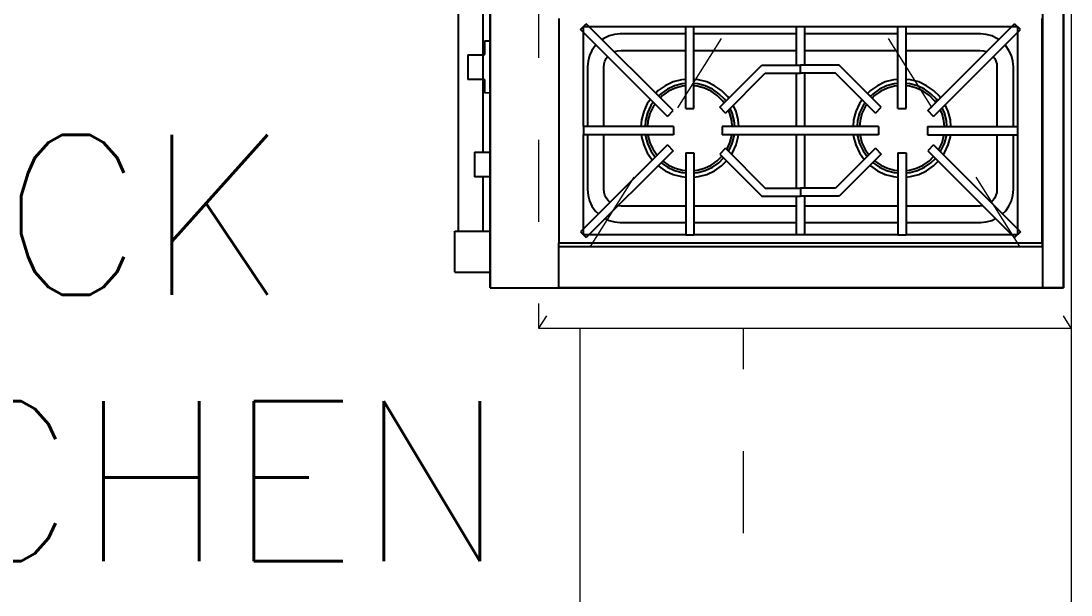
# Model space of a CAD drawing. Header units: metres. Extents: x -232 to 581, y 30 to 789.
# Drawn here: x 108.284 to 109.566, y 728.213 to 728.913 of the extents above; entities that cross this region are included whole.
import ezdxf

# ---------------------------------------------------------------- set-up
doc = ezdxf.new("R2010")
doc.units = ezdxf.units.M
for name, pattern in [('DASHED', [0.75, 0.5, -0.25]), ('DASHED2', [0.375, 0.25, -0.125]), ('HIDDEN2', [0.1875, 0.125, -0.0625])]:
    doc.linetypes.add(name, pattern=pattern)
for name, color, linetype, lineweight in [('01a_Mobiliario', 250, 'Continuous', 0), ('A-EQPM-OVHD', 253, 'DASHED2', 5), ('A-WALL', 250, 'Continuous', 20), ('PROYECCION', 9, 'DASHED', 0), ('textos', 7, 'Continuous', 0)]:
    doc.layers.add(name, color=color, linetype=linetype, lineweight=lineweight)
doc.layers.add('MOBILIARIOS', color=252, linetype='Continuous')
doc.styles.get("Standard").update_dxf_attribs({"font": 'arial.ttf'})

# ---------------------------------------------------------------- blocks, each defined once
blk = doc.blocks.new('A$C3ed47c56')
at = {"layer": 'MOBILIARIOS'}
for p, q in [((0.043, 0.0509), (0.043, 0.9809)), ((0.043, 0.9809), (0.743, 0.9809)), ((0.043, 0.9809), (0.127, 0.9809)), ((0.043, 0.9809), (0.043, 0.0509)), ((0.718, 0.9809), (0.127, 0.9809)), ((0.127, 0.9809), (0.127, 0.9309)), ((0.743, 0.9809), (0.718, 0.9809)), ((0.718, 0.9809), (0.718, 0.0509)), ((0.743, 0.9809), (0.743, 0.0509)), ((0.743, 0.0509), (0.743, 0.9809)), ((0, 0.9616), (0.0003, 0.9616)), ((0, 0.9616), (0, 0.9116)), ((0.0003, 0.9616), (0.0011, 0.9616)), ((0.0011, 0.9616), (0.0025, 0.9616)), ((0.0025, 0.9616), (0.0044, 0.9616)), ((0.0044, 0.9616), (0.0068, 0.9616)), ((0.0068, 0.9616), (0.0095, 0.9616)), ((0.0095, 0.9616), (0.0125, 0.9616)), ((0.0125, 0.9616), (0.0157, 0.9616)), ((0.0157, 0.9616), (0.019, 0.9616)), ((0.019, 0.9616), (0.043, 0.9616)), ((0.717, 0.9309), (0.127, 0.9309)), ((0.127, 0.9309), (0.127, 0.9259)), ((0.127, 0.9259), (0.717, 0.9259)), ((0.127, 0.6519), (0.127, 0.9259)), ((0.717, 0.9259), (0.717, 0.9309)), ((0.717, 0.9259), (0.717, 0.6519)), ((0, 0.9116), (0.0003, 0.9116)), ((0.0003, 0.9116), (0.0011, 0.9116)), ((0.0011, 0.9116), (0.0025, 0.9116)), ((0.0025, 0.9116), (0.0044, 0.9116)), ((0.004, 0.5929), (0.004, 0.9116)), ((0.0044, 0.9116), (0.0068, 0.9116)), ((0.0068, 0.9116), (0.0095, 0.9116)), ((0.0095, 0.9116), (0.0125, 0.9116)), ((0.0125, 0.9116), (0.0157, 0.9116)), ((0.0157, 0.9116), (0.019, 0.9116)), ((0.019, 0.9116), (0.043, 0.9116)), ((0.034, 0.8453), (0.034, 0.9116)), ((0.1535, 0.9124), (0.1605, 0.9195)), ((0.2595, 0.8063), (0.1535, 0.9124)), ((0.157, 0.9159), (0.157, 0.7939)), ((0.282, 0.9159), (0.157, 0.9159)), ((0.2666, 0.8134), (0.1605, 0.9195)), ((0.282, 0.9159), (0.292, 0.9159)), ((0.282, 0.8159), (0.282, 0.9159)), ((0.292, 0.8159), (0.292, 0.9159)), ((0.541, 0.9159), (0.292, 0.9159)), ((0.417, 0.9159), (0.417, 0.8689)), ((0.427, 0.8689), (0.427, 0.9159)), ((0.541, 0.9159), (0.551, 0.9159)), ((0.541, 0.8159), (0.541, 0.9159)), ((0.551, 0.8159), (0.551, 0.9159)), ((0.687, 0.9159), (0.551, 0.9159)), ((0.5774, 0.8134), (0.6835, 0.9195)), ((0.5845, 0.8063), (0.6905, 0.9124)), ((0.6905, 0.9124), (0.6835, 0.9195)), ((0.687, 0.7939), (0.687, 0.9159)), ((0.1837, 0.8963), (0.1883, 0.8985)), ((0.1883, 0.8985), (0.1951, 0.9003)), ((0.1951, 0.9003), (0.202, 0.9009)), ((0.202, 0.9009), (0.282, 0.9009)), ((0.292, 0.9009), (0.417, 0.9009)), ((0.427, 0.9009), (0.541, 0.9009)), ((0.551, 0.9009), (0.642, 0.9009)), ((0.642, 0.9009), (0.6489, 0.9003)), ((0.6489, 0.9003), (0.6557, 0.8985)), ((0.6557, 0.8985), (0.6603, 0.8963)), ((0.1674, 0.8809), (0.1714, 0.8866)), ((0.1714, 0.8866), (0.1753, 0.8906)), ((0.6687, 0.8906), (0.6726, 0.8866)), ((0.6726, 0.8866), (0.6766, 0.8809)), ((0.1626, 0.8679), (0.1644, 0.8746)), ((0.1644, 0.8746), (0.1674, 0.8809)), ((0.1867, 0.8737), (0.1847, 0.8709)), ((0.1892, 0.8762), (0.1867, 0.8737)), ((0.1895, 0.8764), (0.1892, 0.8762)), ((0.2029, 0.8809), (0.1994, 0.8806)), ((0.282, 0.8809), (0.2029, 0.8809)), ((0.417, 0.8809), (0.292, 0.8809)), ((0.541, 0.8809), (0.427, 0.8809)), ((0.6411, 0.8809), (0.551, 0.8809)), ((0.6446, 0.8806), (0.6411, 0.8809)), ((0.6548, 0.8762), (0.6545, 0.8764)), ((0.6573, 0.8737), (0.6548, 0.8762)), ((0.6593, 0.8709), (0.6573, 0.8737)), ((0.6766, 0.8809), (0.6796, 0.8746)), ((0.6796, 0.8746), (0.6814, 0.8679)), ((0.162, 0.8609), (0.1626, 0.8679)), ((0.162, 0.7939), (0.162, 0.8609)), ((0.1824, 0.8644), (0.182, 0.86)), ((0.182, 0.86), (0.182, 0.7939)), ((0.1833, 0.8677), (0.1824, 0.8644)), ((0.1847, 0.8709), (0.1833, 0.8677)), ((0.3235, 0.8175), (0.3749, 0.8689)), ((0.3749, 0.8689), (0.422, 0.8689)), ((0.422, 0.8589), (0.422, 0.8689)), ((0.4691, 0.8689), (0.422, 0.8689)), ((0.5205, 0.8175), (0.4691, 0.8689)), ((0.6607, 0.8677), (0.6593, 0.8709)), ((0.6616, 0.8644), (0.6607, 0.8677)), ((0.662, 0.86), (0.6616, 0.8644)), ((0.662, 0.7939), (0.662, 0.86)), ((0.6814, 0.8679), (0.682, 0.8609)), ((0.682, 0.8609), (0.682, 0.7939)), ((0.3305, 0.8104), (0.3791, 0.8589)), ((0.3791, 0.8589), (0.422, 0.8589)), ((0.417, 0.8589), (0.417, 0.7939)), ((0.4649, 0.8589), (0.422, 0.8589)), ((0.427, 0.7939), (0.427, 0.8589)), ((0.5135, 0.8104), (0.4649, 0.8589)), ((0.024, 0.8409), (0.024, 0.8453)), ((0.043, 0.8453), (0.024, 0.8453)), ((0.024, 0.8356), (0.024, 0.8409)), ((0.024, 0.8303), (0.024, 0.8356)), ((0.2484, 0.8319), (0.257, 0.8379)), ((0.2518, 0.8282), (0.2595, 0.8336)), ((0.257, 0.8379), (0.2665, 0.8423)), ((0.2595, 0.8336), (0.2682, 0.8376)), ((0.261, 0.831), (0.2692, 0.8348)), ((0.2665, 0.8423), (0.2766, 0.845)), ((0.2682, 0.8376), (0.2774, 0.8401)), ((0.2692, 0.8348), (0.278, 0.8371)), ((0.2766, 0.845), (0.282, 0.8455)), ((0.2774, 0.8401), (0.282, 0.8405)), ((0.278, 0.8371), (0.282, 0.8375)), ((0.292, 0.8455), (0.2974, 0.845)), ((0.292, 0.8405), (0.2965, 0.8401)), ((0.292, 0.8375), (0.296, 0.8371)), ((0.296, 0.8371), (0.3048, 0.8348)), ((0.2965, 0.8401), (0.3058, 0.8376)), ((0.2974, 0.845), (0.3075, 0.8423)), ((0.3048, 0.8348), (0.313, 0.831)), ((0.3058, 0.8376), (0.3145, 0.8336)), ((0.3075, 0.8423), (0.317, 0.8379)), ((0.3145, 0.8336), (0.3224, 0.8281)), ((0.317, 0.8379), (0.3256, 0.8319)), ((0.5074, 0.8319), (0.516, 0.8379)), ((0.5106, 0.8281), (0.5185, 0.8336)), ((0.516, 0.8379), (0.5255, 0.8423)), ((0.5185, 0.8336), (0.5272, 0.8376)), ((0.52, 0.831), (0.5282, 0.8348)), ((0.5255, 0.8423), (0.5356, 0.845)), ((0.5272, 0.8376), (0.5364, 0.8401)), ((0.5282, 0.8348), (0.537, 0.8371)), ((0.5356, 0.845), (0.541, 0.8455)), ((0.5364, 0.8401), (0.541, 0.8405)), ((0.537, 0.8371), (0.541, 0.8375)), ((0.551, 0.8455), (0.5564, 0.845)), ((0.551, 0.8405), (0.5555, 0.8401)), ((0.551, 0.8375), (0.555, 0.8371)), ((0.555, 0.8371), (0.5638, 0.8348)), ((0.5555, 0.8401), (0.5648, 0.8376)), ((0.5564, 0.845), (0.5665, 0.8423)), ((0.5638, 0.8348), (0.572, 0.831)), ((0.5648, 0.8376), (0.5735, 0.8336)), ((0.5665, 0.8423), (0.576, 0.8379)), ((0.5735, 0.8336), (0.5814, 0.8281)), ((0.576, 0.8379), (0.5846, 0.8319)), ((0.024, 0.8249), (0.024, 0.8303)), ((0.024, 0.8197), (0.024, 0.8249)), ((0.235, 0.8159), (0.241, 0.8245)), ((0.2394, 0.8134), (0.2447, 0.8211)), ((0.241, 0.8245), (0.2412, 0.8246)), ((0.2483, 0.8317), (0.2484, 0.8319)), ((0.254, 0.826), (0.261, 0.831)), ((0.313, 0.831), (0.3204, 0.8258)), ((0.3204, 0.8258), (0.3261, 0.8201)), ((0.3224, 0.8281), (0.3282, 0.8222)), ((0.3256, 0.8319), (0.3317, 0.8257)), ((0.494, 0.8159), (0.4998, 0.8241)), ((0.5068, 0.8312), (0.5074, 0.8319)), ((0.5103, 0.8277), (0.5106, 0.8281)), ((0.5124, 0.8256), (0.5126, 0.8258)), ((0.5126, 0.8258), (0.52, 0.831)), ((0.572, 0.831), (0.5794, 0.8258)), ((0.5794, 0.8258), (0.5846, 0.8206)), ((0.5814, 0.8281), (0.5867, 0.8227)), ((0.5846, 0.8319), (0.5902, 0.8262)), ((0.024, 0.8153), (0.024, 0.8197)), ((0.024, 0.8153), (0.043, 0.8153)), ((0.034, 0.7263), (0.034, 0.8153)), ((0.2306, 0.8064), (0.235, 0.8159)), ((0.2353, 0.8047), (0.2394, 0.8134)), ((0.2381, 0.8037), (0.242, 0.8119)), ((0.242, 0.8119), (0.2469, 0.819)), ((0.2595, 0.8063), (0.2666, 0.8134)), ((0.282, 0.8159), (0.292, 0.8159)), ((0.3305, 0.8104), (0.3235, 0.8175)), ((0.332, 0.8119), (0.3359, 0.8037)), ((0.3342, 0.814), (0.3346, 0.8134)), ((0.3346, 0.8134), (0.3387, 0.8047)), ((0.3378, 0.8176), (0.339, 0.8159)), ((0.339, 0.8159), (0.3434, 0.8064)), ((0.4896, 0.8064), (0.494, 0.8159)), ((0.4943, 0.8047), (0.4984, 0.8134)), ((0.4971, 0.8037), (0.501, 0.8119)), ((0.4984, 0.8134), (0.5033, 0.8205)), ((0.501, 0.8119), (0.5055, 0.8184)), ((0.5135, 0.8104), (0.5205, 0.8175)), ((0.541, 0.8159), (0.551, 0.8159)), ((0.5845, 0.8063), (0.5774, 0.8134)), ((0.5906, 0.8125), (0.591, 0.8119)), ((0.591, 0.8119), (0.5949, 0.8037)), ((0.5928, 0.8146), (0.5936, 0.8134)), ((0.5936, 0.8134), (0.5977, 0.8047)), ((0.5964, 0.8182), (0.598, 0.8159)), ((0.598, 0.8159), (0.6024, 0.8064)), ((0.2277, 0.7939), (0.2279, 0.7963)), ((0.2279, 0.7963), (0.2306, 0.8064)), ((0.2327, 0.7939), (0.2328, 0.7955)), ((0.2328, 0.7955), (0.2353, 0.8047)), ((0.2357, 0.7939), (0.2358, 0.7949)), ((0.2358, 0.7949), (0.2381, 0.8037)), ((0.3359, 0.8037), (0.3382, 0.7949)), ((0.3382, 0.7949), (0.3383, 0.7939)), ((0.3387, 0.8047), (0.3412, 0.7955)), ((0.3412, 0.7955), (0.3413, 0.7939)), ((0.3434, 0.8064), (0.3461, 0.7963)), ((0.3461, 0.7963), (0.3463, 0.7939)), ((0.4867, 0.7939), (0.4869, 0.7963)), ((0.4869, 0.7963), (0.4896, 0.8064)), ((0.4917, 0.7939), (0.4918, 0.7955)), ((0.4918, 0.7955), (0.4943, 0.8047)), ((0.4947, 0.7939), (0.4948, 0.7949)), ((0.4948, 0.7949), (0.4971, 0.8037)), ((0.5949, 0.8037), (0.5972, 0.7949)), ((0.5972, 0.7949), (0.5973, 0.7939)), ((0.5977, 0.8047), (0.6002, 0.7955)), ((0.6002, 0.7955), (0.6003, 0.7939)), ((0.6024, 0.8064), (0.6051, 0.7963)), ((0.6051, 0.7963), (0.6053, 0.7939)), ((0.157, 0.7839), (0.157, 0.7939)), ((0.267, 0.7939), (0.157, 0.7939)), ((0.267, 0.7839), (0.157, 0.7839)), ((0.157, 0.7839), (0.157, 0.6619)), ((0.162, 0.7109), (0.162, 0.7839)), ((0.182, 0.7839), (0.182, 0.7118)), ((0.2279, 0.7755), (0.2272, 0.7839)), ((0.2328, 0.7764), (0.2322, 0.7839)), ((0.2358, 0.7769), (0.2352, 0.7839)), ((0.267, 0.7839), (0.267, 0.7939)), ((0.3265, 0.7839), (0.3265, 0.7939)), ((0.417, 0.7939), (0.3265, 0.7939)), ((0.417, 0.7839), (0.3265, 0.7839)), ((0.3388, 0.7839), (0.3382, 0.7769)), ((0.3418, 0.7839), (0.3412, 0.7764)), ((0.3468, 0.7839), (0.3461, 0.7755)), ((0.427, 0.7939), (0.417, 0.7939)), ((0.427, 0.7839), (0.417, 0.7839)), ((0.417, 0.7839), (0.417, 0.7189)), ((0.5175, 0.7939), (0.427, 0.7939)), ((0.5175, 0.7839), (0.427, 0.7839)), ((0.427, 0.7189), (0.427, 0.7839)), ((0.4869, 0.7755), (0.4862, 0.7839)), ((0.4918, 0.7764), (0.4912, 0.7839)), ((0.4948, 0.7769), (0.4942, 0.7839)), ((0.5175, 0.7839), (0.5175, 0.7939)), ((0.577, 0.7839), (0.577, 0.7939)), ((0.577, 0.7939), (0.687, 0.7939)), ((0.577, 0.7839), (0.687, 0.7839)), ((0.5978, 0.7839), (0.5972, 0.7769)), ((0.6008, 0.7839), (0.6002, 0.7764)), ((0.6058, 0.7839), (0.6051, 0.7755)), ((0.662, 0.7118), (0.662, 0.7839)), ((0.682, 0.7839), (0.682, 0.7109)), ((0.687, 0.7839), (0.687, 0.7939)), ((0.687, 0.6619), (0.687, 0.7839)), ((0.2595, 0.7715), (0.1535, 0.6655)), ((0.2306, 0.7654), (0.2279, 0.7755)), ((0.2353, 0.7671), (0.2328, 0.7764)), ((0.2381, 0.7681), (0.2358, 0.7769)), ((0.2595, 0.7715), (0.2666, 0.7644)), ((0.3382, 0.7769), (0.3359, 0.7681)), ((0.3412, 0.7764), (0.3387, 0.7671)), ((0.3461, 0.7755), (0.3434, 0.7654)), ((0.4896, 0.7654), (0.4869, 0.7755)), ((0.4943, 0.7671), (0.4918, 0.7764)), ((0.4971, 0.7681), (0.4948, 0.7769)), ((0.5845, 0.7715), (0.5774, 0.7644)), ((0.5845, 0.7715), (0.6905, 0.6655)), ((0.5972, 0.7769), (0.5949, 0.7681)), ((0.6002, 0.7764), (0.5977, 0.7671)), ((0.6051, 0.7755), (0.6024, 0.7654)), ((0.2666, 0.7644), (0.1605, 0.6584)), ((0.235, 0.7559), (0.2306, 0.7654)), ((0.2394, 0.7584), (0.2353, 0.7671)), ((0.242, 0.7599), (0.2381, 0.7681)), ((0.2423, 0.7543), (0.2394, 0.7584)), ((0.2444, 0.7564), (0.242, 0.7599)), ((0.282, 0.7619), (0.292, 0.7619)), ((0.282, 0.7619), (0.282, 0.6619)), ((0.292, 0.7619), (0.292, 0.6619)), ((0.3305, 0.7675), (0.3235, 0.7604)), ((0.3235, 0.7604), (0.3749, 0.7089)), ((0.3305, 0.7675), (0.3791, 0.7189)), ((0.3359, 0.7681), (0.334, 0.764)), ((0.3387, 0.7671), (0.3362, 0.7618)), ((0.3434, 0.7654), (0.3399, 0.758)), ((0.5135, 0.7675), (0.4649, 0.7189)), ((0.5205, 0.7604), (0.4691, 0.7089)), ((0.494, 0.7559), (0.4896, 0.7654)), ((0.4984, 0.7584), (0.4943, 0.7671)), ((0.501, 0.7599), (0.4971, 0.7681)), ((0.5009, 0.7549), (0.4984, 0.7584)), ((0.503, 0.757), (0.501, 0.7599)), ((0.5135, 0.7675), (0.5205, 0.7604)), ((0.541, 0.7619), (0.551, 0.7619)), ((0.541, 0.7619), (0.541, 0.6619)), ((0.551, 0.7619), (0.551, 0.6619)), ((0.5774, 0.7644), (0.6835, 0.6584)), ((0.5949, 0.7681), (0.5926, 0.7634)), ((0.5977, 0.7671), (0.5949, 0.7611)), ((0.6024, 0.7654), (0.5986, 0.7574)), ((0.034, 0.5929), (0.034, 0.7469)), ((0.2387, 0.7507), (0.235, 0.7559)), ((0.2516, 0.7438), (0.2488, 0.7466)), ((0.2536, 0.7461), (0.2509, 0.7488)), ((0.2595, 0.7383), (0.2516, 0.7438)), ((0.261, 0.7409), (0.2536, 0.7461)), ((0.3204, 0.7461), (0.313, 0.7409)), ((0.3224, 0.7438), (0.3145, 0.7383)), ((0.3268, 0.7525), (0.3204, 0.7461)), ((0.3291, 0.7506), (0.3224, 0.7438)), ((0.333, 0.7474), (0.3256, 0.74)), ((0.3287, 0.7552), (0.3268, 0.7525)), ((0.3308, 0.753), (0.3291, 0.7506)), ((0.3344, 0.7494), (0.333, 0.7474)), ((0.4973, 0.7513), (0.494, 0.7559)), ((0.5106, 0.7438), (0.5073, 0.7471)), ((0.5126, 0.7461), (0.5094, 0.7493)), ((0.5185, 0.7383), (0.5106, 0.7438)), ((0.52, 0.7409), (0.5126, 0.7461)), ((0.5794, 0.7461), (0.572, 0.7409)), ((0.5814, 0.7438), (0.5735, 0.7383)), ((0.5858, 0.7525), (0.5794, 0.7461)), ((0.5881, 0.7506), (0.5814, 0.7438)), ((0.592, 0.7474), (0.5846, 0.74)), ((0.5873, 0.7546), (0.5858, 0.7525)), ((0.5894, 0.7524), (0.5881, 0.7506)), ((0.593, 0.7488), (0.592, 0.7474)), ((0.043, 0.743), (0.036, 0.7428)), ((0.036, 0.7424), (0.036, 0.7428)), ((0.036, 0.7409), (0.036, 0.7424)), ((0.036, 0.7386), (0.036, 0.7409)), ((0.036, 0.7355), (0.036, 0.7386)), ((0.036, 0.7316), (0.036, 0.7355)), ((0.036, 0.7271), (0.036, 0.7316)), ((0.2484, 0.74), (0.2453, 0.7431)), ((0.257, 0.734), (0.2484, 0.74)), ((0.2665, 0.7295), (0.257, 0.734)), ((0.2682, 0.7342), (0.2595, 0.7383)), ((0.2692, 0.7371), (0.261, 0.7409)), ((0.2774, 0.7318), (0.2682, 0.7342)), ((0.278, 0.7347), (0.2692, 0.7371)), ((0.282, 0.7314), (0.2774, 0.7318)), ((0.282, 0.7344), (0.278, 0.7347)), ((0.296, 0.7347), (0.292, 0.7344)), ((0.2965, 0.7318), (0.292, 0.7314)), ((0.3048, 0.7371), (0.296, 0.7347)), ((0.3058, 0.7342), (0.2965, 0.7318)), ((0.313, 0.7409), (0.3048, 0.7371)), ((0.3145, 0.7383), (0.3058, 0.7342)), ((0.317, 0.734), (0.3075, 0.7295)), ((0.3256, 0.74), (0.317, 0.734)), ((0.5074, 0.74), (0.5038, 0.7436)), ((0.516, 0.734), (0.5074, 0.74)), ((0.5255, 0.7295), (0.516, 0.734)), ((0.5272, 0.7342), (0.5185, 0.7383)), ((0.5282, 0.7371), (0.52, 0.7409)), ((0.5364, 0.7318), (0.5272, 0.7342)), ((0.537, 0.7347), (0.5282, 0.7371)), ((0.541, 0.7314), (0.5364, 0.7318)), ((0.541, 0.7344), (0.537, 0.7347)), ((0.555, 0.7347), (0.551, 0.7344)), ((0.5555, 0.7318), (0.551, 0.7314)), ((0.5638, 0.7371), (0.555, 0.7347)), ((0.5648, 0.7342), (0.5555, 0.7318)), ((0.572, 0.7409), (0.5638, 0.7371)), ((0.5735, 0.7383), (0.5648, 0.7342)), ((0.576, 0.734), (0.5665, 0.7295)), ((0.5846, 0.74), (0.576, 0.734)), ((0.016, 0.7219), (0.016, 0.7263)), ((0.036, 0.7263), (0.016, 0.7263)), ((0.016, 0.7166), (0.016, 0.7219)), ((0.036, 0.7263), (0.036, 0.7271)), ((0.2766, 0.7268), (0.2665, 0.7295)), ((0.282, 0.7264), (0.2766, 0.7268)), ((0.2974, 0.7268), (0.292, 0.7264)), ((0.3075, 0.7295), (0.2974, 0.7268)), ((0.3791, 0.7189), (0.422, 0.7189)), ((0.4649, 0.7189), (0.422, 0.7189)), ((0.422, 0.7189), (0.422, 0.7089)), ((0.5356, 0.7268), (0.5255, 0.7295)), ((0.541, 0.7264), (0.5356, 0.7268)), ((0.5564, 0.7268), (0.551, 0.7264)), ((0.5665, 0.7295), (0.5564, 0.7268)), ((0.016, 0.7113), (0.016, 0.7166)), ((0.016, 0.7059), (0.016, 0.7113)), ((0.016, 0.7007), (0.016, 0.7059)), ((0.1626, 0.704), (0.162, 0.7109)), ((0.182, 0.7118), (0.1824, 0.7075)), ((0.1824, 0.7075), (0.1833, 0.7041)), ((0.3749, 0.7089), (0.422, 0.7089)), ((0.417, 0.7089), (0.417, 0.6619)), ((0.4691, 0.7089), (0.422, 0.7089)), ((0.427, 0.6619), (0.427, 0.7089)), ((0.6607, 0.7041), (0.6616, 0.7075)), ((0.6616, 0.7075), (0.662, 0.7118)), ((0.682, 0.7109), (0.6814, 0.704)), ((0.016, 0.6963), (0.016, 0.7007)), ((0.016, 0.6963), (0.036, 0.6963)), ((0.036, 0.6963), (0.036, 0.6955)), ((0.036, 0.691), (0.036, 0.6955)), ((0.1644, 0.6972), (0.1626, 0.704)), ((0.1674, 0.6909), (0.1644, 0.6972)), ((0.1833, 0.7041), (0.1847, 0.701)), ((0.1847, 0.701), (0.1865, 0.6985)), ((0.1946, 0.6925), (0.1952, 0.6922)), ((0.6488, 0.6922), (0.6494, 0.6925)), ((0.6575, 0.6985), (0.6593, 0.701)), ((0.6593, 0.701), (0.6607, 0.7041)), ((0.6796, 0.6972), (0.6766, 0.6909)), ((0.6814, 0.704), (0.6796, 0.6972)), ((0.036, 0.6871), (0.036, 0.691)), ((0.036, 0.6839), (0.036, 0.6871)), ((0.036, 0.6816), (0.036, 0.6839)), ((0.036, 0.6802), (0.036, 0.6816)), ((0.036, 0.6797), (0.036, 0.6802)), ((0.043, 0.6795), (0.036, 0.6797)), ((0.1714, 0.6852), (0.1674, 0.6909)), ((0.1723, 0.6843), (0.1714, 0.6852)), ((0.1952, 0.6922), (0.1985, 0.6913)), ((0.1985, 0.6913), (0.2029, 0.6909)), ((0.2029, 0.6909), (0.282, 0.6909)), ((0.292, 0.6909), (0.417, 0.6909)), ((0.427, 0.6909), (0.541, 0.6909)), ((0.551, 0.6909), (0.6411, 0.6909)), ((0.6411, 0.6909), (0.6455, 0.6913)), ((0.6455, 0.6913), (0.6488, 0.6922)), ((0.6726, 0.6852), (0.6717, 0.6843)), ((0.6766, 0.6909), (0.6726, 0.6852)), ((0.182, 0.6763), (0.1799, 0.6777)), ((0.1883, 0.6733), (0.182, 0.6763)), ((0.1951, 0.6715), (0.1883, 0.6733)), ((0.202, 0.6709), (0.1951, 0.6715)), ((0.282, 0.6709), (0.202, 0.6709)), ((0.417, 0.6709), (0.292, 0.6709)), ((0.541, 0.6709), (0.427, 0.6709)), ((0.642, 0.6709), (0.551, 0.6709)), ((0.6489, 0.6715), (0.642, 0.6709)), ((0.6557, 0.6733), (0.6489, 0.6715)), ((0.662, 0.6763), (0.6557, 0.6733)), ((0.6641, 0.6777), (0.662, 0.6763)), ((0.1535, 0.6655), (0.1605, 0.6584)), ((0.157, 0.6619), (0.282, 0.6619)), ((0.282, 0.6619), (0.292, 0.6619)), ((0.292, 0.6619), (0.541, 0.6619)), ((0.541, 0.6619), (0.551, 0.6619)), ((0.551, 0.6619), (0.687, 0.6619)), ((0.6905, 0.6655), (0.6835, 0.6584))]:
    blk.add_line(p, q, dxfattribs=at)
at = {"layer": 'PROYECCION', "color": 252, "linetype": 'DASHED', "ltscale": 0.1}
for p, q in [((0.1023, 0), (0.1023, 1.03)), ((0.1023, 0), (0.7523, 1.03)), ((0.7523, 0), (0.1023, 1.03)), ((0.1023, 1.03), (0.7523, 1.03))]:
    blk.add_line(p, q, dxfattribs=at)
blk = doc.blocks.new('27.11.2025 LN09 1ER NIVEL')
at = {"layer": '01a_Mobiliario', "color": 18, "true_color": 0x000000, "transparency": 33554684}
for q in [(186.3838, 93.0941), (185.7838, 92.0441), (186.3838, 93.0941)]:
    blk.add_line((185.7838, 93.0941), q, dxfattribs=at)
at = {"layer": 'A-EQPM-OVHD', "color": 18, "linetype": 'HIDDEN2', "true_color": 0x000000}
blk.add_line((185.9838, 93.0941), (186.3838, 93.0941), dxfattribs=at)
blk.add_line((185.9838, 93.0941), (186.3838, 93.0941), dxfattribs=at)
at = {"layer": 'A-WALL', "color": 18, "true_color": 0x000000}
blk.add_line((186.3838, 95.3541), (186.3838, 91.5741), dxfattribs=at)
at = {"layer": 'PROYECCION', "color": 18, "linetype": 'DASHED', "ltscale": 0.1, "true_color": 0x000000}
blk.add_line((185.9838, 91.4441), (185.9838, 93.0941), dxfattribs=at)
at = {"layer": 'MOBILIARIOS', "color": 18, "true_color": 0x000000, "xscale": -1, "rotation": 180}
blk.add_blockref('A$C3ed47c56', (185.6314, 94.1241), dxfattribs=at)
at = {"layer": 'textos', "color": 18, "true_color": 0x000000, "insert": (184.6172, 92.8099, -0.2245), "char_height": 0.195, "width": 3.404877, "attachment_point": 7}
blk.add_mtext('{\\Fromans|c0; BACK\\PKITCHEN}', dxfattribs=at)

msp = doc.modelspace()

# ---------------------------------------------------------------- block references
at = {"color": 1}
msp.add_blockref('27.11.2025 LN09 1ER NIVEL', (-76.818, 635.4443), dxfattribs=at)

doc.saveas('drawing.dxf')
